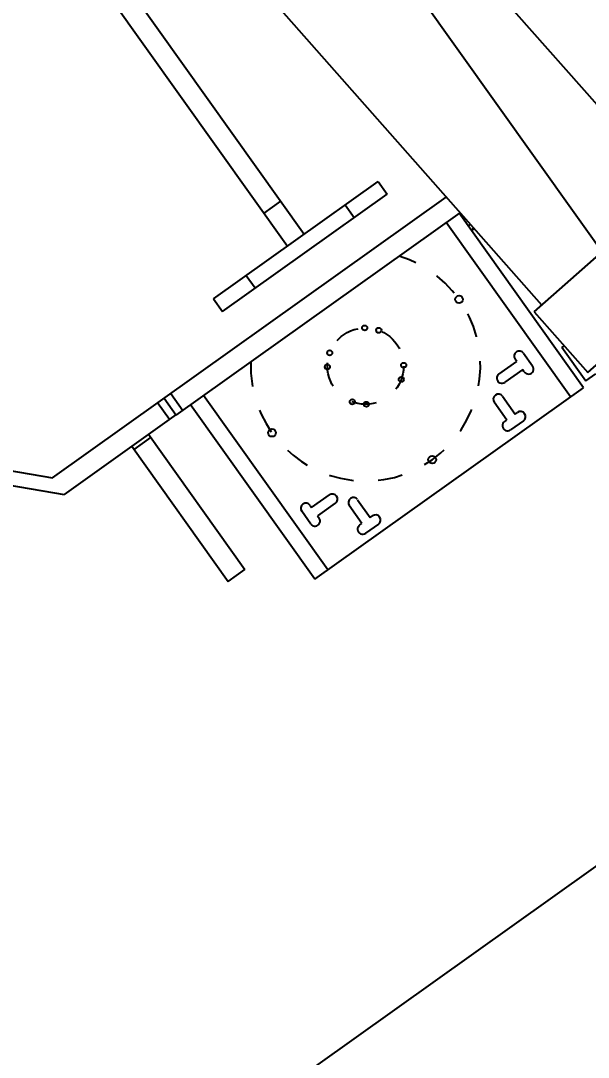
# Model space of a CAD drawing. Header units: feet. Extents: x 2321988 to 2329858, y 6722724 to 6730499.
# Drawn here: x 2326097.564 to 2326099.866, y 6726881.358 to 6726885.558 of the extents above; entities that cross this region are included whole.
import ezdxf

# ---------------------------------------------------------------- set-up
doc = ezdxf.new("R2010")
doc.units = ezdxf.units.FT
doc.header["$MEASUREMENT"] = 0
doc.header["$PDSIZE"] = 5
doc.linetypes.add('Midpoint Site Plan$0$CENTER', pattern=[2, 1.25, -0.25, 0.25, -0.25])
doc.layers.add('BESS Dimensions', color=3, linetype='Continuous')
doc.layers.add('C-BESS-EQUIPMENT', color=255, linetype='Continuous')
doc.styles.add('TG_DIMS', font='arial.ttf')
doc.dimstyles.new('TG-PROPOSED-ANNO', dxfattribs={"dimtxt": 0.1, "dimasz": 0.1, "dimexe": 0.05, "dimexo": 0.05, "dimgap": 0.02, "dimtad": 0, "dimtih": 1, "dimtoh": 1, "dimdsep": 46, "dimtxsty": 'TG_DIMS', "dimcen": 0, "dimclrd": 256, "dimclre": 256, "dimclrt": 256, "dimaunit": 1, "dimadec": 6, "dimazin": 2, "dimtfac": 1, "dimtofl": 0, "dimtmove": 1, "dimatfit": 3, "dimfxl": 1, "dimtolj": 1, "dimtzin": 0, "dimarcsym": 0})

# ---------------------------------------------------------------- blocks, each defined once
blk = doc.blocks.new('Midpoint Site Plan$0$A$Cc1a3344c')
at = {"linetype": 'Continuous'}
for p, q in [((3917.4, -100.8), (3892.3, 137.9)), ((3817.9, -111.2), (3792.8, 127.5)), ((3794.1, 115.1), (3247.2, 57.6)), ((3816.6, -98.9), (3269.7, -156.4)), ((3817.9, -111.2), (3917.4, -100.8)), ((3924.5, -108.8), (3924.5, -93.6)), ((3665, -545.6), (3665, -114.8)), ((3684.3, -116.1), (3684.3, -112.8)), ((3690.6, -116.1), (3690.6, -112.1)), ((3691.1, -112.1), (3691.1, -116.1)), ((3873.5, -108.8), (3873.5, -105.4)), ((3873.5, -108.8), (3924.5, -108.8)), ((3639.3, -715), (3639.3, -117.5)), ((3929.5, -116.1), (3665, -116.1)), ((3929.5, -523.9), (3929.5, -116.1)), ((3929.5, -135.8), (3665, -135.8)), ((3851.8, -151.7), (3871.2, -151.7)), ((3855.2, -164.3), (3851.8, -164.3)), ((3855.2, -191.3), (3855.2, -164.3)), ((3871.2, -164.3), (3867.8, -164.3)), ((3867.8, -164.3), (3867.8, -191.3)), ((3574.7, -175), (3593.8, -175)), ((3574.7, -425), (3574.7, -175)), ((3593.8, -425), (3593.8, -175)), ((3880.2, -203.7), (3907.2, -203.7)), ((3907.2, -203.7), (3907.2, -200.3)), ((3919.8, -200.3), (3919.8, -219.7)), ((3907.2, -216.3), (3880.2, -216.3)), ((3907.2, -219.7), (3907.2, -216.3)), ((3574.7, -225), (3593.8, -225)), ((2567, -287.3), (3574.7, -287.3)), ((3524.7, -287.3), (3524.7, -312.7)), ((2567, -312.7), (3574.7, -312.7)), ((3574.7, -375), (3593.8, -375)), ((3907.2, -423.7), (3907.2, -420.3)), ((3919.8, -420.3), (3919.8, -439.7)), ((3574.7, -425), (3593.8, -425)), ((3880.2, -423.7), (3907.2, -423.7)), ((3907.2, -436.3), (3880.2, -436.3)), ((3907.2, -439.7), (3907.2, -436.3)), ((3855.2, -475.7), (3855.2, -448.7)), ((3867.8, -448.7), (3867.8, -475.7)), ((3851.8, -475.7), (3855.2, -475.7)), ((3867.8, -475.7), (3871.2, -475.7)), ((3871.2, -488.3), (3851.8, -488.3)), ((3929.5, -504.2), (3665, -504.2)), ((3929.5, -523.9), (3665, -523.9)), ((3639.3, -535.6), (3665, -535.6)), ((3639.3, -545.6), (3665, -545.6)), ((3664.4, -545.6), (3664.4, -715.3)), ((3664.4, -555.6), (3639.3, -555.6)), ((3664.4, -587.3), (3869.5, -587.3)), ((3669.5, -612.7), (3669.5, -587.3)), ((3869.5, -612.7), (3869.5, -587.3)), ((3664.4, -612.7), (3869.5, -612.7)), ((3372.6, -981.6), (3639.3, -715)), ((3385.4, -994.3), (3664.4, -715.3))]:
    blk.add_line(p, q, dxfattribs=at)
for centre, radius in [((3751.5, -178), 4.76), ((3725, -281), 3.17), ((3778, -281), 3.17), ((3712.5, -293.5), 3.17), ((3790.5, -293.5), 3.17), ((3893.5, -320), 4.76), ((3712.5, -346.5), 3.17), ((3790.5, -346.5), 3.17), ((3725, -359), 3.17), ((3778, -359), 3.17), ((3751.5, -462), 4.76)]:
    blk.add_circle(centre, radius, dxfattribs=at)
at = {"linetype": 'Midpoint Site Plan$0$CENTER'}
blk.add_circle((3751.5, -320), 47.2, dxfattribs=at)
at = {"linetype": 'Continuous'}
for centre, start, end in [((3851.8, -158), 90, 270), ((3871.2, -158), 270, 90), ((3861.5, -191.3), 180, 0), ((3880.2, -210), 90, 270), ((3913.5, -200.3), 0, 180), ((3913.5, -219.7), 180, 0), ((3913.5, -420.3), 0, 180), ((3880.2, -430), 90, 270), ((3861.5, -448.7), 0, 180), ((3913.5, -439.7), 180, 0), ((3851.8, -482), 90, 270), ((3871.2, -482), 270, 90)]:
    blk.add_arc(centre, 6.35, start, end, dxfattribs=at)
at = {"linetype": 'Midpoint Site Plan$0$CENTER'}
blk.add_arc((3751.5, -320), 142, 232.4627, 127.5373, dxfattribs=at)
blk = doc.blocks.new('*D109')
at = {"layer": 'BESS Dimensions', "lineweight": -2, "transparency": 16777216}
for p, q in [((2326125.1693, 6727002.8662), (2326110.2842, 6727023.7584)), ((2326105.0412, 6727013.8836), (2326040.7778, 6726968.0974)), ((2325956.6732, 6726908.1749), (2326020.9365, 6726953.961)), ((2325960.5127, 6726885.5523), (2325945.6276, 6726906.4444))]:
    blk.add_line(p, q, dxfattribs=at)
at = {"layer": 'BESS Dimensions', "transparency": 16777216}
for points in [[(2326104.0741, 6727015.241), (2326106.0083, 6727012.5262), (2326113.1855, 6727019.6862)], [(2325955.7061, 6726909.5323), (2325957.6403, 6726906.8175), (2325948.5289, 6726902.3723)]]:
    blk.add_solid(points, dxfattribs=at)
at = {"layer": 'Defpoints', "color": 0, "transparency": 16777216}
for p in [(2326128.0706, 6726998.7941), (2325948.5289, 6726902.3723), (2325963.414, 6726881.4801)]:
    blk.add_point(p, dxfattribs=at)
at = {"layer": 'BESS Dimensions', "transparency": 16777216, "insert": (2326030.8572, 6726961.0292), "char_height": 10, "attachment_point": 5, "style": 'TG_DIMS'}
blk.add_mtext("\\A1;202.17'", dxfattribs=at)

msp = doc.modelspace()

# ---------------------------------------------------------------- linework, layer by layer
at = {"layer": 'C-BESS-EQUIPMENT'}
msp.add_lwpolyline([(2326052.5422, 6726951.1211), (2326159.8907, 6726800.4516)], dxfattribs=at)
msp.add_lwpolyline([(2326094.5737, 6726878.3406), (2326077.7461, 6726901.9591), (2326090.777, 6726911.2433), (2326107.6046, 6726887.6248)], close=True, dxfattribs=at)

# ---------------------------------------------------------------- block references
at = {"layer": 'C-BESS-EQUIPMENT', "xscale": 0.003280839895013123, "yscale": 0.003280839895013123, "zscale": 0.003280839895013123, "rotation": 305.4689808292026}
msp.add_blockref('Midpoint Site Plan$0$A$Cc1a3344c', (2326092.6753, 6726894.792), dxfattribs=at)

# ---------------------------------------------------------------- dimensions: what is measured, and where the dimension line sits
at = {"layer": 'BESS Dimensions'}
dim = msp.add_aligned_dim(p1=(2326128.0706, 6726998.7941), p2=(2325963.414, 6726881.4801), distance=-25.6525, dimstyle='TG-PROPOSED-ANNO', override={"dimscale": 50, "dimpost": "'"}, dxfattribs=at)
dim.commit()
dim.dimension.update_dxf_attribs({"geometry": '*D109', "text_midpoint": (2326030.8572, 6726961.0292)})

doc.saveas('drawing.dxf')
